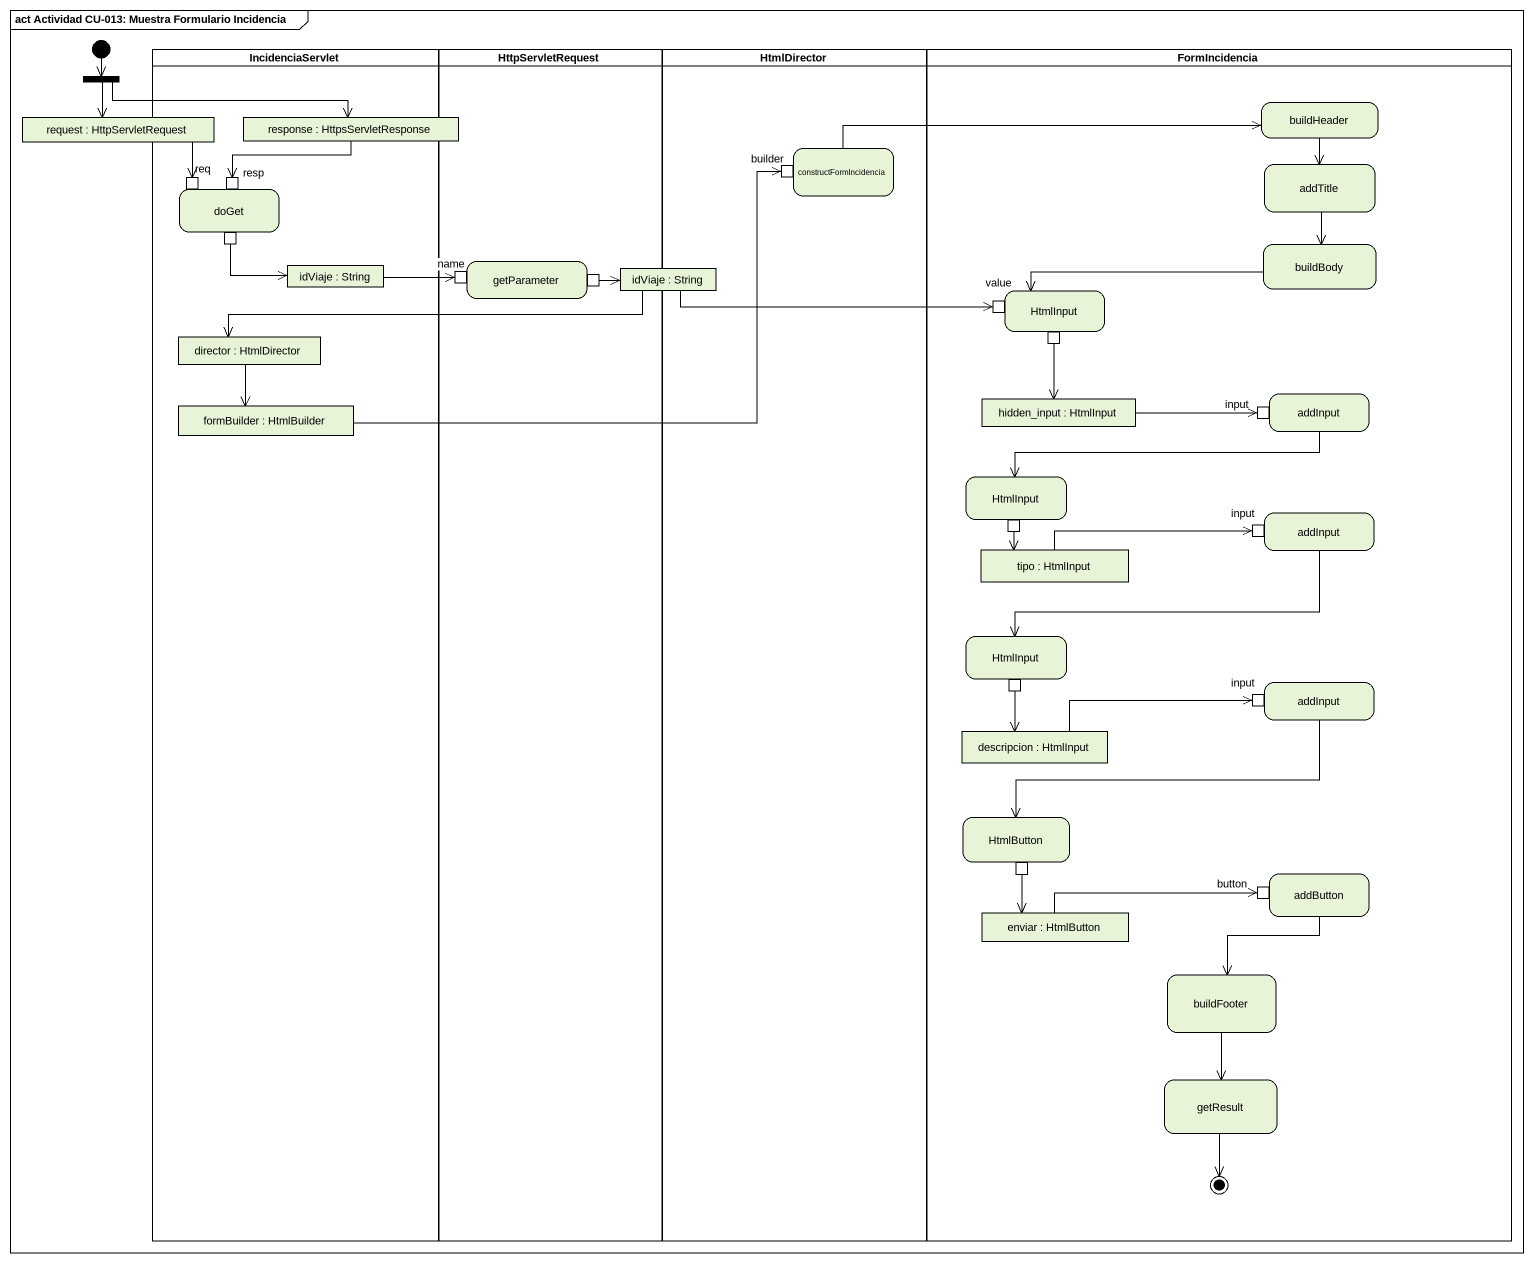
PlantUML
@startuml
mainframe act Actividad CU-013: Muestra Formulario Incidencia
hide empty description
state IncidenciaServlet <<partition>> {
  state doGet {
    state req <<inputPin>>
    state resp <<inputPin>>
    state pin1 <<outputPin>>
  }
  state "idViaje : String" as idViaje <<object>>
  state "director : HtmlDirector" as director <<object>>
  state "formBuilder : HtmlBuilder" as formBuilder <<object>>
}
state HttpServletRequest <<partition>> {
  state getParameter {
    state name <<inputPin>>
    state pin2 <<outputPin>>
  }
}
state HtmlDirector <<partition>> {
  state constructFormIncidencia {
    state builder <<inputPin>>
  }
}
state FormIncidencia <<partition>> {
  state buildHeader
  state addTitle
  state buildBody
  state HtmlInput {
    state value <<inputPin>>
    state pin3 <<outputPin>>
  }
  state "hidden_input : HtmlInput" as hidden_input <<object>>
  state addInput {
    state input <<inputPin>>
  }
  state "HtmlInput" as HtmlInput_2 {
    state pin4 <<outputPin>>
  }
  state "addInput" as addInput_2 {
    state "input" as input_2 <<inputPin>>
  }
  state "tipo : HtmlInput" as tipo <<object>>
  state "HtmlInput" as HtmlInput_3 {
    state pin5 <<outputPin>>
  }
  state "addInput" as addInput_3 {
    state "input" as input_3 <<inputPin>>
  }
  state "descripcion : HtmlInput" as descripcion <<object>>
  state HtmlButton {
    state pin6 <<outputPin>>
  }
  state addButton {
    state button <<inputPin>>
  }
  state "enviar : HtmlButton" as enviar <<object>>
  state buildFooter
  state getResult
  getResult --> [*]
}
state "request : HttpServletRequest" as request <<object>>
state fork1 <<fork>>
state "response : HttpsServletResponse" as response <<object>>
state "idViaje : String" as idViaje_2 <<object>>
[*] --> fork1
request --> req
fork1 --> request
fork1 -right-> response
response -left-> resp
buildHeader --> addTitle
constructFormIncidencia -right-> buildHeader
addTitle --> buildBody
pin1 -right-> idViaje
buildBody -left-> HtmlInput
idViaje -right-> name
pin2 -right-> idViaje_2
idViaje_2 -left-> director
idViaje_2 -right-> value
director --> formBuilder
pin3 --> hidden_input
formBuilder -right-> builder
hidden_input -right-> input
addInput -left-> HtmlInput_2
pin4 --> tipo
addInput_2 -left-> HtmlInput_3
tipo -right-> input_2
pin5 --> descripcion
addInput_3 -left-> HtmlButton
descripcion -right-> input_3
pin6 --> enviar
addButton --> buildFooter
enviar -right-> button
buildFooter --> getResult
@enduml
